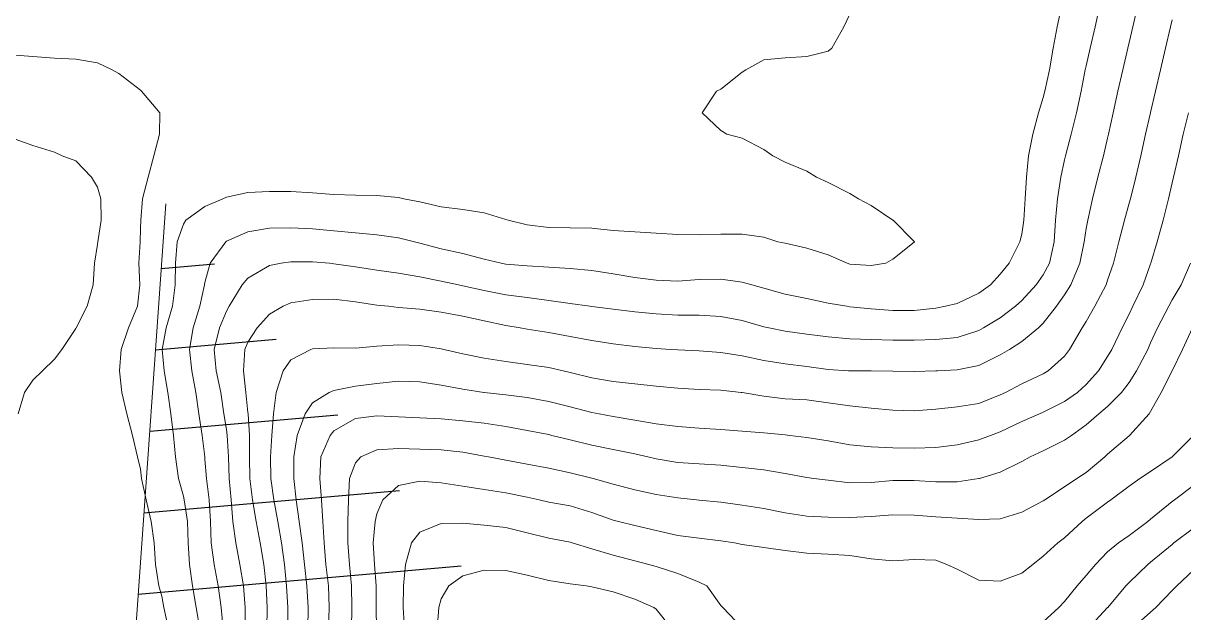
# Model space of a CAD drawing. Header units: centimetres. Extents: x 0 to 642158, y -847 to 649707.
# Drawn here: x 617076.52 to 617103.52, y 621615.13 to 621628.83 of the extents above; entities that cross this region are included whole.
import ezdxf

# ---------------------------------------------------------------- set-up
doc = ezdxf.new("R2010")
doc.units = ezdxf.units.CM
doc.header["$MEASUREMENT"] = 0
doc.layers.add('MEV_schema paysager_Ha', color=7, linetype='Continuous', lineweight=25, transparency=0.13)
doc.layers.add('MEV_schema paysager_V', color=7, linetype='Continuous', lineweight=20)
doc.layers.add('WAL_topographie 0.5', color=253, linetype='Continuous', lineweight=20)

msp = doc.modelspace()

# ---------------------------------------------------------------- hatches: boundary and pattern name
at = {"layer": 'MEV_schema paysager_Ha', "transparency": 33554687}
h = msp.add_hatch(dxfattribs=at)
h.set_pattern_fill('ANSI31', color=60, scale=30, angle=320)
h.paths.add_polyline_path([(617170.419, 620834.567), (617172.651, 620836.166), (617173.767, 620838.36), (617176.52, 620837.394), (617174.806, 620846.341), (617170.861, 620863.855), (617160.166, 620908.624), (617154.776, 620933.562), (617146.673, 620971.647), (617141.556, 621000.514), (617137.768, 621021.34), (617128.09, 621079.063), (617126.156, 621093.864), (617119.316, 621143.104), (617111.792, 621208.391), (617108.156, 621251.964), (617106.162, 621276.436), (617103.961, 621303.676), (617102.134, 621336.288), (617100.135, 621389.845), (617096.516, 621463.981), (617093.32, 621529.296), (617090.317, 621582.148), (617088.875, 621608.789), (617089.552, 621610.434), (617091.584, 621610.24), (617079.838, 621624.63), (617079.15, 621614.869), (617077.224, 621610.745), (617075.161, 621604.283), (617075.024, 621597.272), (617074.199, 621592.185), (617074.199, 621587.785), (617073.373, 621584.761), (617071.723, 621576.1), (617070.554, 621571.223), (617069.004, 621567.237), (617065.792, 621560.483), (617065.459, 621555.39), (617064.352, 621548.747), (617063.248, 621545.861), (617063.538, 621539.763), (617064.894, 621531.341), (617066.831, 621523.888), (617067.993, 621518.758), (617069.311, 621511.094), (617070.285, 621505.466), (617073.425, 621497.132), (617077.756, 621487.932), (617080.679, 621477.434), (617081.545, 621462.498), (617082.024, 621453.112), (617079.891, 621448.421), (617077.757, 621439.358), (617074.131, 621434.987), (617070.825, 621431.469), (617069.438, 621426.671), (617071.018, 621420.988), (617073.27, 621414.516), (617077.07, 621409.311), (617077.914, 621402.699), (617079.322, 621395.946), (617077.774, 621388.912), (617077.028, 621379.272), (617077.18, 621366.49), (617077.637, 621354.926), (617081.138, 621345.34), (617084.667, 621339.141), (617088.419, 621332.55), (617091.943, 621324.141), (617093.489, 621313.549), (617093.991, 621301.308), (617095.095, 621293.181), (617098.226, 621286.522), (617098.599, 621269.214), (617098.32, 621260.56), (617100.919, 621240.097), (617102.163, 621224.304), (617102.661, 621213.61), (617104.31, 621203.418), (617105.03, 621196.058), (617108.853, 621175.666), (617110.452, 621164.481), (617113.761, 621137.233), (617115.569, 621117.477), (617117.489, 621112.22), (617116.988, 621109.132), (617114.316, 621105.794), (617111.985, 621102.229), (617112.056, 621101.1), (617120.765, 621101.771), (617121.63, 621095.928), (617112.376, 621095.304), (617112.524, 621092.145), (617113.883, 621089.004), (617118.105, 621088.839), (617120.775, 621088.744), (617122.967, 621085.98), (617123.825, 621080.262), (617124.207, 621073.973), (617125.553, 621066.79), (617126.9, 621057.169), (617128.055, 621049.377), (617129.783, 621041.532), (617130.994, 621026.347), (617134.207, 621004.931), (617136.145, 620988.525), (617136.031, 620979.069), (617142.374, 620949.543), (617145.918, 620930.208), (617153.153, 620899.212), (617158.672, 620872.657), (617161.08, 620858.212), (617163.85, 620847.016), (617167.101, 620840.155), (617169.922, 620834.909)])
h = msp.add_hatch(dxfattribs=at)
h.set_pattern_fill('ANSI31', color=60, scale=15, angle=320)
h.paths.add_polyline_path([(617170.419, 620834.567), (617172.651, 620836.166), (617173.767, 620838.36), (617172.164, 620839.948), (617169.222, 620844.997), (617165.011, 620861.103), (617155.295, 620905.773), (617149.967, 620930.558), (617141.637, 620968.956), (617138.302, 620999.865), (617134.651, 621021.029), (617125.75, 621078.391), (617121.772, 621092.578), (617115.806, 621141.831), (617107.516, 621206.061), (617103.711, 621250.656), (617102.096, 621275.072), (617098.522, 621305.188), (617095.036, 621336.316), (617086.438, 621359.081), (617085.934, 621388.312), (617080.11, 621426.004), (617086.838, 621442.658), (617088.578, 621463.389), (617083.681, 621500.211), (617076.945, 621529.071), (617073.11, 621552.713), (617080.742, 621582.645), (617082.21, 621610.23), (617089.552, 621610.434), (617091.584, 621610.24), (617079.838, 621624.63), (617079.15, 621614.869), (617077.224, 621610.745), (617075.161, 621604.283), (617075.024, 621597.272), (617074.199, 621592.185), (617074.199, 621587.785), (617073.373, 621584.761), (617071.723, 621576.1), (617070.554, 621571.223), (617069.004, 621567.237), (617065.792, 621560.483), (617065.459, 621555.39), (617064.352, 621548.747), (617063.248, 621545.861), (617063.538, 621539.763), (617064.894, 621531.341), (617066.831, 621523.888), (617067.993, 621518.758), (617069.311, 621511.094), (617070.285, 621505.466), (617073.425, 621497.132), (617077.756, 621487.932), (617080.679, 621477.434), (617081.545, 621462.498), (617082.024, 621453.112), (617079.891, 621448.421), (617077.757, 621439.358), (617074.131, 621434.987), (617070.825, 621431.469), (617069.438, 621426.671), (617071.018, 621420.988), (617073.27, 621414.516), (617077.07, 621409.311), (617077.914, 621402.699), (617079.322, 621395.946), (617077.774, 621388.912), (617077.028, 621379.272), (617077.18, 621366.49), (617077.637, 621354.926), (617081.138, 621345.34), (617084.667, 621339.141), (617088.419, 621332.55), (617091.943, 621324.141), (617093.489, 621313.549), (617093.991, 621301.308), (617095.095, 621293.181), (617098.226, 621286.522), (617098.599, 621269.214), (617098.32, 621260.56), (617100.919, 621240.097), (617102.163, 621224.304), (617102.661, 621213.61), (617104.31, 621203.418), (617105.03, 621196.058), (617108.853, 621175.666), (617110.452, 621164.481), (617113.761, 621137.233), (617115.569, 621117.477), (617117.489, 621112.22), (617116.988, 621109.132), (617114.316, 621105.794), (617111.985, 621102.229), (617112.056, 621101.1), (617120.765, 621101.771), (617121.63, 621095.928), (617112.376, 621095.304), (617112.524, 621092.145), (617113.883, 621089.004), (617118.105, 621088.839), (617120.775, 621088.744), (617122.967, 621085.98), (617123.825, 621080.262), (617124.207, 621073.973), (617125.553, 621066.79), (617126.9, 621057.169), (617128.055, 621049.377), (617129.783, 621041.532), (617130.994, 621026.347), (617134.207, 621004.931), (617136.145, 620988.525), (617136.031, 620979.069), (617142.374, 620949.543), (617145.918, 620930.208), (617153.153, 620899.212), (617158.672, 620872.657), (617161.08, 620858.212), (617163.85, 620847.016), (617167.101, 620840.155), (617169.922, 620834.909)])

# ---------------------------------------------------------------- linework, layer by layer
at = {"layer": 'MEV_schema paysager_V', "color": 60}
msp.add_lwpolyline([(617079.838, 621624.63), (617079.15, 621614.869), (617077.224, 621610.745), (617075.161, 621604.283), (617075.024, 621597.272), (617074.199, 621592.185), (617074.199, 621587.785), (617073.373, 621584.761), (617071.723, 621576.1), (617070.554, 621571.223), (617069.004, 621567.237), (617065.792, 621560.483), (617065.459, 621555.39), (617064.352, 621548.747), (617063.248, 621545.861), (617063.538, 621539.763), (617064.894, 621531.341), (617066.831, 621523.888), (617067.993, 621518.758), (617069.311, 621511.094), (617070.285, 621505.466), (617073.425, 621497.132), (617077.756, 621487.932)], dxfattribs=at)
at = {"layer": 'WAL_topographie 0.5'}
for points in [[(617100.685, 621629.25), (617100.574, 621628.75), (617100.484, 621628.25), (617100.395, 621627.75), (617100.286, 621627.25), (617100.25, 621627.107), (617100.142, 621626.75), (617100.007, 621626.25), (617099.912, 621625.75), (617099.862, 621625.25), (617099.832, 621624.75), (617099.798, 621624.25), (617099.75, 621623.925), (617099.709, 621623.75), (617099.456, 621623.25), (617099.25, 621622.997), (617099.022, 621622.75), (617098.75, 621622.552), (617098.25, 621622.317), (617097.981, 621622.25), (617097.75, 621622.204), (617097.25, 621622.156), (617096.75, 621622.156), (617096.25, 621622.191), (617095.75, 621622.24), (617095.682, 621622.25), (617095.25, 621622.327), (617094.75, 621622.432), (617094.25, 621622.532), (617093.75, 621622.671), (617093.475, 621622.75), (617093.25, 621622.815), (617092.75, 621622.885), (617092.25, 621622.872), (617091.75, 621622.832), (617091.25, 621622.858), (617090.75, 621622.923), (617090.25, 621623.002), (617089.75, 621623.084), (617089.25, 621623.126), (617088.75, 621623.159), (617088.25, 621623.188), (617087.75, 621623.228), (617087.64, 621623.25), (617087.25, 621623.349), (617086.75, 621623.475), (617086.25, 621623.584), (617085.75, 621623.72), (617085.622, 621623.75), (617085.25, 621623.845), (617084.75, 621623.915), (617084.25, 621623.959), (617083.75, 621624.007), (617083.25, 621624.054), (617082.75, 621624.075), (617082.25, 621624.066), (617081.75, 621623.985), (617081.25, 621623.762), (617081.234, 621623.75), (617080.875, 621623.25), (617080.75, 621622.805), (617080.74, 621622.75), (617080.635, 621622.25), (617080.48, 621621.75), (617080.39, 621621.25), (617080.443, 621620.75), (617080.541, 621620.25), (617080.608, 621619.75), (617080.686, 621619.25), (617080.745, 621618.75), (617080.75, 621618.697), (617080.784, 621618.25), (617080.848, 621617.75), (617080.881, 621617.25), (617080.899, 621616.75), (617080.965, 621616.25), (617081.056, 621615.75), (617081.13, 621615.25), (617081.177, 621614.75)], [(617101.57, 621629.25), (617101.456, 621628.75), (617101.34, 621628.25), (617101.25, 621627.844), (617101.23, 621627.75), (617101.131, 621627.25), (617101.026, 621626.75), (617100.905, 621626.25), (617100.772, 621625.75), (617100.75, 621625.657), (617100.661, 621625.25), (617100.587, 621624.75), (617100.538, 621624.25), (617100.505, 621623.75), (617100.397, 621623.25), (617100.25, 621622.985), (617100.084, 621622.75), (617099.75, 621622.382), (617099.606, 621622.25), (617099.25, 621621.979), (617098.863, 621621.75), (617098.75, 621621.687), (617098.25, 621621.525), (617097.75, 621621.477), (617097.25, 621621.464), (617096.75, 621621.464), (617096.25, 621621.477), (617095.75, 621621.498), (617095.25, 621621.541), (617094.75, 621621.606), (617094.25, 621621.675), (617093.87, 621621.75), (617093.75, 621621.776), (617093.25, 621621.917), (617092.75, 621622.016), (617092.25, 621622.041), (617091.75, 621622.045), (617091.25, 621622.072), (617090.75, 621622.122), (617090.25, 621622.181), (617089.75, 621622.244), (617089.708, 621622.25), (617089.25, 621622.314), (617088.75, 621622.388), (617088.25, 621622.452), (617087.75, 621622.516), (617087.25, 621622.617), (617086.75, 621622.729), (617086.648, 621622.75), (617086.25, 621622.838), (617085.75, 621622.939), (617085.25, 621623.018), (617084.75, 621623.089), (617084.25, 621623.166), (617083.75, 621623.241), (617083.645, 621623.25), (617083.25, 621623.283), (617082.75, 621623.283), (617082.521, 621623.25), (617082.25, 621623.201), (617081.75, 621622.904), (617081.62, 621622.75), (617081.315, 621622.25), (617081.25, 621622.138), (617081.09, 621621.75), (617080.968, 621621.25), (617081.016, 621620.75), (617081.117, 621620.25), (617081.192, 621619.75), (617081.25, 621619.385), (617081.269, 621619.25), (617081.302, 621618.75), (617081.315, 621618.25), (617081.359, 621617.75), (617081.403, 621617.25), (617081.466, 621616.75), (617081.565, 621616.25), (617081.648, 621615.75), (617081.689, 621615.25), (617081.69, 621614.75)], [(617102.45, 621629.25), (617102.334, 621628.75), (617102.25, 621628.385), (617102.219, 621628.25), (617102.103, 621627.75), (617101.987, 621627.25), (617101.877, 621626.75), (617101.771, 621626.25), (617101.75, 621626.156), (617101.655, 621625.75), (617101.523, 621625.25), (617101.395, 621624.75), (617101.286, 621624.25), (617101.25, 621624.058), (617101.201, 621623.75), (617101.104, 621623.25), (617100.894, 621622.75), (617100.75, 621622.52), (617100.559, 621622.25), (617100.25, 621621.855), (617100.14, 621621.75), (617099.75, 621621.429), (617099.465, 621621.25), (617099.25, 621621.119), (617098.75, 621620.875), (617098.25, 621620.771), (617097.792, 621620.75), (617097.75, 621620.748), (617097.25, 621620.737), (617096.75, 621620.741), (617096.25, 621620.75), (617095.75, 621620.748), (617095.724, 621620.75), (617095.25, 621620.785), (617094.75, 621620.85), (617094.25, 621620.91), (617093.75, 621620.992), (617093.25, 621621.101), (617092.75, 621621.179), (617092.25, 621621.215), (617091.75, 621621.241), (617091.59, 621621.25), (617091.25, 621621.268), (617090.75, 621621.314), (617090.25, 621621.379), (617089.75, 621621.453), (617089.25, 621621.551), (617088.75, 621621.644), (617088.25, 621621.718), (617088.081, 621621.75), (617087.75, 621621.807), (617087.25, 621621.913), (617086.75, 621622.018), (617086.25, 621622.112), (617085.75, 621622.186), (617085.25, 621622.226), (617085.021, 621622.25), (617084.75, 621622.277), (617084.25, 621622.356), (617083.75, 621622.414), (617083.25, 621622.408), (617082.75, 621622.33), (617082.567, 621622.25), (617082.25, 621622.064), (617081.965, 621621.75), (617081.75, 621621.414), (617081.68, 621621.25), (617081.646, 621620.75), (617081.703, 621620.25), (617081.75, 621619.78), (617081.753, 621619.75), (617081.785, 621619.25), (617081.784, 621618.75), (617081.793, 621618.25), (617081.86, 621617.75), (617081.943, 621617.25), (617082.034, 621616.75), (617082.12, 621616.25), (617082.173, 621615.75), (617082.196, 621615.25), (617082.187, 621614.75)], [(617095.75, 621629.042), (617095.615, 621628.75), (617095.333, 621628.25), (617095.25, 621628.185), (617094.75, 621628.054), (617094.25, 621628.028), (617093.75, 621627.977), (617093.333, 621627.75), (617093.25, 621627.696), (617092.75, 621627.297), (617092.65, 621627.25), (617092.318, 621626.75), (617092.75, 621626.337), (617092.893, 621626.25), (617093.25, 621626.156), (617093.75, 621625.894), (617093.96, 621625.75), (617094.25, 621625.602), (617094.75, 621625.388), (617094.978, 621625.25), (617095.25, 621625.127), (617095.75, 621624.872), (617095.954, 621624.75), (617096.25, 621624.591), (617096.75, 621624.256), (617096.76, 621624.25), (617097.25, 621623.76), (617097.267, 621623.75), (617097.25, 621623.74), (617096.75, 621623.347), (617096.591, 621623.25), (617096.25, 621623.201), (617095.75, 621623.232), (617095.687, 621623.25), (617095.25, 621623.447), (617094.75, 621623.6), (617094.25, 621623.715), (617094.081, 621623.75), (617093.75, 621623.86), (617093.25, 621623.927), (617092.75, 621623.928), (617092.25, 621623.915), (617091.75, 621623.917), (617091.25, 621623.951), (617090.75, 621623.978), (617090.25, 621624.011), (617089.75, 621624.064), (617089.25, 621624.077), (617088.75, 621624.079), (617088.25, 621624.142), (617087.802, 621624.25), (617087.75, 621624.266), (617087.25, 621624.422), (617086.75, 621624.504), (617086.25, 621624.564), (617085.75, 621624.679), (617085.377, 621624.75), (617085.25, 621624.779), (617084.75, 621624.829), (617084.25, 621624.837), (617083.75, 621624.851), (617083.25, 621624.89), (617082.75, 621624.917), (617082.25, 621624.916), (617081.75, 621624.899), (617081.25, 621624.788), (617081.167, 621624.75), (617080.75, 621624.571), (617080.307, 621624.25), (617080.25, 621624.159), (617080.105, 621623.75), (617080.065, 621623.25), (617080.058, 621622.75), (617079.995, 621622.25), (617079.846, 621621.75), (617079.755, 621621.25), (617079.801, 621620.75), (617079.891, 621620.25), (617079.958, 621619.75), (617080.017, 621619.25), (617080.069, 621618.75), (617080.139, 621618.25), (617080.25, 621617.838), (617080.269, 621617.75), (617080.344, 621617.25), (617080.363, 621616.75), (617080.391, 621616.25), (617080.458, 621615.75), (617080.549, 621615.25), (617080.635, 621614.75)], [(617103.25, 621628.907), (617103.213, 621628.75), (617103.096, 621628.25), (617102.982, 621627.75), (617102.866, 621627.25), (617102.75, 621626.759), (617102.748, 621626.75), (617102.633, 621626.25), (617102.522, 621625.75), (617102.407, 621625.25), (617102.278, 621624.75), (617102.25, 621624.651), (617102.139, 621624.25), (617102.012, 621623.75), (617101.888, 621623.25), (617101.75, 621622.857), (617101.713, 621622.75), (617101.449, 621622.25), (617101.25, 621621.901), (617101.16, 621621.75), (617100.863, 621621.25), (617100.75, 621621.095), (617100.363, 621620.75), (617100.25, 621620.682), (617099.75, 621620.448), (617099.374, 621620.25), (617099.25, 621620.189), (617098.75, 621619.99), (617098.25, 621619.91), (617097.75, 621619.863), (617097.25, 621619.818), (617096.75, 621619.835), (617096.25, 621619.885), (617095.75, 621619.933), (617095.25, 621620.008), (617094.75, 621620.073), (617094.25, 621620.103), (617093.75, 621620.161), (617093.25, 621620.248), (617093.228, 621620.25), (617092.75, 621620.299), (617092.25, 621620.32), (617091.75, 621620.351), (617091.25, 621620.397), (617090.75, 621620.445), (617090.25, 621620.502), (617089.75, 621620.588), (617089.25, 621620.713), (617089.082, 621620.75), (617088.75, 621620.824), (617088.25, 621620.897), (617087.75, 621620.964), (617087.25, 621621.042), (617086.75, 621621.149), (617086.307, 621621.25), (617086.25, 621621.263), (617085.75, 621621.338), (617085.25, 621621.357), (617084.75, 621621.32), (617084.25, 621621.276), (617083.75, 621621.288), (617083.25, 621621.265), (617083.214, 621621.25), (617082.75, 621621.004), (617082.574, 621620.75), (617082.41, 621620.25), (617082.347, 621619.75), (617082.31, 621619.25), (617082.277, 621618.75), (617082.28, 621618.25), (617082.354, 621617.75), (617082.444, 621617.25), (617082.532, 621616.75), (617082.599, 621616.25), (617082.647, 621615.75), (617082.679, 621615.25), (617082.681, 621614.75)], [(617076.25, 621628.1), (617076.75, 621628.054), (617077.25, 621628.017), (617077.75, 621627.994), (617078.25, 621627.907), (617078.592, 621627.75), (617078.75, 621627.663), (617079.25, 621627.272), (617079.279, 621627.25), (617079.705, 621626.75), (617079.693, 621626.25), (617079.562, 621625.75), (617079.428, 621625.25), (617079.3, 621624.75), (617079.256, 621624.25), (617079.25, 621624.058), (617079.241, 621623.75), (617079.217, 621623.25), (617079.234, 621622.75), (617079.185, 621622.25), (617078.972, 621621.75), (617078.803, 621621.25), (617078.766, 621620.75), (617078.817, 621620.25), (617078.936, 621619.75), (617079.069, 621619.25), (617079.182, 621618.75), (617079.25, 621618.463), (617079.279, 621618.25), (617079.38, 621617.75), (617079.499, 621617.25), (617079.569, 621616.75), (617079.604, 621616.25), (617079.675, 621615.75), (617079.75, 621615.509), (617079.798, 621615.25), (617079.907, 621614.75)], [(617103.627, 621626.75), (617103.509, 621626.25), (617103.395, 621625.75), (617103.281, 621625.25), (617103.25, 621625.118), (617103.164, 621624.75), (617103.041, 621624.25), (617102.905, 621623.75), (617102.756, 621623.25), (617102.75, 621623.235), (617102.578, 621622.75), (617102.339, 621622.25), (617102.25, 621622.068), (617102.086, 621621.75), (617101.844, 621621.25), (617101.75, 621621.086), (617101.54, 621620.75), (617101.25, 621620.436), (617101.046, 621620.25), (617100.75, 621620.035), (617100.25, 621619.787), (617100.161, 621619.75), (617099.75, 621619.572), (617099.25, 621619.335), (617099.022, 621619.25), (617098.75, 621619.145), (617098.25, 621619.028), (617097.75, 621618.971), (617097.25, 621618.954), (617096.75, 621618.963), (617096.25, 621618.981), (617095.75, 621619.028), (617095.25, 621619.12), (617094.75, 621619.202), (617094.356, 621619.25), (617094.25, 621619.262), (617093.75, 621619.31), (617093.25, 621619.35), (617092.75, 621619.39), (617092.25, 621619.418), (617091.75, 621619.454), (617091.25, 621619.521), (617090.75, 621619.604), (617090.25, 621619.689), (617089.923, 621619.75), (617089.75, 621619.783), (617089.25, 621619.91), (617088.75, 621620.036), (617088.25, 621620.129), (617087.75, 621620.195), (617087.25, 621620.248), (617087.237, 621620.25), (617086.75, 621620.325), (617086.25, 621620.421), (617085.75, 621620.497), (617085.25, 621620.508), (617084.75, 621620.453), (617084.25, 621620.394), (617083.75, 621620.297), (617083.639, 621620.25), (617083.25, 621620.01), (617083.079, 621619.75), (617082.896, 621619.25), (617082.818, 621618.75), (617082.816, 621618.25), (617082.871, 621617.75), (617082.944, 621617.25), (617083.011, 621616.75), (617083.066, 621616.25), (617083.12, 621615.75), (617083.152, 621615.25), (617083.147, 621614.75)], [(617076.25, 621626.164), (617076.75, 621625.99), (617077.25, 621625.833), (617077.428, 621625.75), (617077.75, 621625.629), (617078.113, 621625.25), (617078.25, 621625.02), (617078.333, 621624.75), (617078.338, 621624.25), (617078.258, 621623.75), (617078.25, 621623.69), (617078.179, 621623.25), (617078.152, 621622.75), (617078.015, 621622.25), (617077.757, 621621.75), (617077.75, 621621.735), (617077.423, 621621.25), (617077.25, 621621.022), (617076.971, 621620.75), (617076.75, 621620.535), (617076.55, 621620.25), (617076.408, 621619.75)], [(617103.674, 621623.25), (617103.46, 621622.75), (617103.25, 621622.398), (617103.17, 621622.25), (617102.906, 621621.75), (617102.75, 621621.403), (617102.681, 621621.25), (617102.42, 621620.75), (617102.25, 621620.483), (617102.072, 621620.25), (617101.75, 621619.924), (617101.543, 621619.75), (617101.25, 621619.493), (617100.906, 621619.25), (617100.75, 621619.136), (617100.25, 621618.892), (617099.944, 621618.75), (617099.75, 621618.646), (617099.25, 621618.398), (617098.771, 621618.25), (617098.75, 621618.244), (617098.25, 621618.168), (617097.75, 621618.168), (617097.25, 621618.203), (617096.75, 621618.199), (617096.25, 621618.151), (617095.75, 621618.147), (617095.25, 621618.206), (617094.914, 621618.25), (617094.75, 621618.273), (617094.25, 621618.364), (617093.75, 621618.446), (617093.25, 621618.501), (617092.75, 621618.557), (617092.25, 621618.59), (617091.75, 621618.622), (617091.25, 621618.704), (617091.054, 621618.75), (617090.75, 621618.819), (617090.25, 621618.923), (617089.75, 621619.022), (617089.25, 621619.145), (617088.817, 621619.25), (617088.75, 621619.267), (617088.25, 621619.36), (617087.75, 621619.455), (617087.25, 621619.53), (617086.75, 621619.587), (617086.25, 621619.633), (617085.75, 621619.658), (617085.25, 621619.679), (617084.75, 621619.702), (617084.25, 621619.644), (617083.75, 621619.352), (617083.662, 621619.25), (617083.445, 621618.75), (617083.421, 621618.25), (617083.464, 621617.75), (617083.497, 621617.25), (617083.522, 621616.75), (617083.566, 621616.25), (617083.622, 621615.75), (617083.638, 621615.25), (617083.623, 621614.75)], [(617103.724, 621621.75), (617103.495, 621621.25), (617103.251, 621620.75), (617103.25, 621620.748), (617102.994, 621620.25), (617102.75, 621619.804), (617102.715, 621619.75), (617102.26, 621619.25), (617102.25, 621619.242), (617101.75, 621618.811), (617101.685, 621618.75), (617101.25, 621618.389), (617101.037, 621618.25), (617100.75, 621618.05), (617100.286, 621617.75), (617100.25, 621617.725), (617099.75, 621617.465), (617099.25, 621617.312), (617098.75, 621617.292), (617098.25, 621617.324), (617097.75, 621617.358), (617097.25, 621617.395), (617096.75, 621617.404), (617096.25, 621617.364), (617095.75, 621617.343), (617095.25, 621617.351), (617094.75, 621617.371), (617094.25, 621617.452), (617093.75, 621617.551), (617093.25, 621617.625), (617092.75, 621617.697), (617092.25, 621617.743), (617092.189, 621617.75), (617091.75, 621617.795), (617091.25, 621617.879), (617090.75, 621617.987), (617090.25, 621618.117), (617089.779, 621618.25), (617089.75, 621618.258), (617089.25, 621618.381), (617088.75, 621618.49), (617088.25, 621618.583), (617087.75, 621618.672), (617087.351, 621618.75), (617087.25, 621618.77), (617086.75, 621618.856), (617086.25, 621618.912), (617085.75, 621618.933), (617085.25, 621618.942), (617084.75, 621618.917), (617084.376, 621618.75), (617084.25, 621618.615), (617084.117, 621618.25), (617084.089, 621617.75), (617084.078, 621617.25), (617084.073, 621616.75), (617084.113, 621616.25), (617084.163, 621615.75), (617084.167, 621615.25), (617084.158, 621614.75)], [(617103.747, 621619.25), (617103.25, 621618.75), (617103.25, 621618.75), (617102.75, 621618.413), (617102.502, 621618.25), (617102.25, 621618.068), (617101.824, 621617.75), (617101.75, 621617.695), (617101.25, 621617.326), (617101.159, 621617.25), (617100.75, 621616.872), (617100.59, 621616.75), (617100.25, 621616.442), (617100.009, 621616.25), (617099.75, 621616.049), (617099.25, 621615.859), (617098.75, 621615.888), (617098.25, 621616.138), (617098.007, 621616.25), (617097.75, 621616.347), (617097.25, 621616.366), (617096.75, 621616.332), (617096.25, 621616.383), (617095.75, 621616.455), (617095.25, 621616.486), (617094.75, 621616.509), (617094.25, 621616.571), (617093.75, 621616.642), (617093.25, 621616.716), (617093.072, 621616.75), (617092.75, 621616.802), (617092.25, 621616.859), (617091.75, 621616.921), (617091.25, 621617.035), (617090.75, 621617.157), (617090.374, 621617.25), (617090.25, 621617.282), (617089.75, 621617.46), (617089.25, 621617.612), (617088.75, 621617.698), (617088.522, 621617.75), (617088.25, 621617.81), (617087.75, 621617.918), (617087.25, 621617.993), (617086.75, 621618.069), (617086.25, 621618.147), (617085.75, 621618.182), (617085.25, 621618.087), (617084.886, 621617.75), (617084.75, 621617.424), (617084.713, 621617.25), (617084.667, 621616.75), (617084.693, 621616.25), (617084.731, 621615.75), (617084.737, 621615.25), (617084.744, 621614.75)], [(617103.75, 621618.081), (617103.305, 621617.75), (617103.25, 621617.709), (617102.75, 621617.303), (617102.687, 621617.25), (617102.25, 621616.923), (617102.006, 621616.75), (617101.75, 621616.539), (617101.471, 621616.25), (617101.25, 621615.99), (617101.038, 621615.75), (617100.75, 621615.389), (617100.613, 621615.25), (617100.25, 621614.915)], [(617093.25, 621614.777), (617092.798, 621615.25), (617092.75, 621615.297), (617092.429, 621615.75), (617092.25, 621615.837), (617091.75, 621616.043), (617091.25, 621616.2), (617091.076, 621616.25), (617090.75, 621616.337), (617090.25, 621616.462), (617089.75, 621616.609), (617089.297, 621616.75), (617089.25, 621616.765), (617088.75, 621616.862), (617088.25, 621616.984), (617087.75, 621617.108), (617087.25, 621617.166), (617086.75, 621617.209), (617086.25, 621617.203), (617085.75, 621617.003), (617085.554, 621616.75), (617085.414, 621616.25), (617085.368, 621615.75), (617085.363, 621615.25), (617085.393, 621614.75)], [(617103.75, 621617.091), (617103.292, 621616.75), (617103.25, 621616.715), (617102.75, 621616.299), (617102.687, 621616.25), (617102.25, 621615.83), (617102.173, 621615.75), (617101.753, 621615.25), (617101.75, 621615.247), (617101.286, 621614.75)], [(617091.615, 621614.75), (617091.25, 621615.213), (617091.194, 621615.25), (617090.75, 621615.443), (617090.25, 621615.61), (617089.75, 621615.731), (617089.618, 621615.75), (617089.25, 621615.8), (617088.75, 621615.88), (617088.25, 621615.999), (617087.75, 621616.11), (617087.25, 621616.114), (617086.75, 621615.986), (617086.423, 621615.75), (617086.25, 621615.454), (617086.19, 621615.25), (617086.153, 621614.75)], [(617103.75, 621616.12), (617103.361, 621615.75), (617103.25, 621615.642), (617102.873, 621615.25), (617102.75, 621615.138), (617102.312, 621614.75)]]:
    msp.add_lwpolyline(points, dxfattribs=at)

doc.saveas('drawing.dxf')
